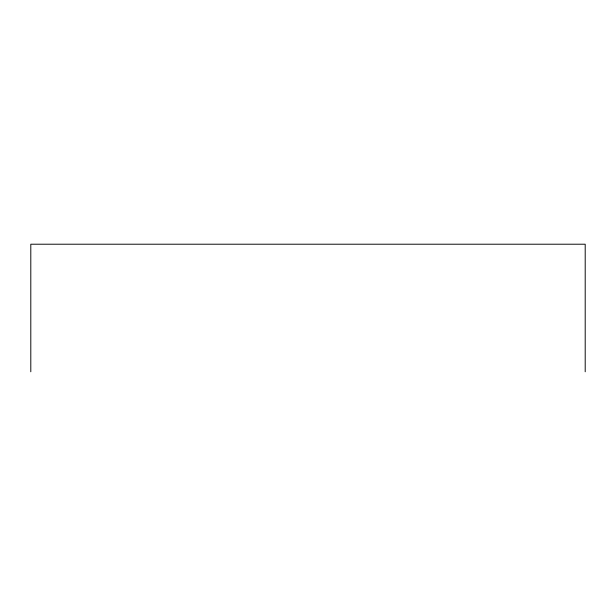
<?xml version="1.0" encoding="UTF-8"?>
<svg xmlns="http://www.w3.org/2000/svg" width="616" height="616" viewBox="0 0 616 616"><rect width="100%" height="100%" fill="white"/><g stroke="black" fill="none" stroke-linecap="round" stroke-linejoin="round"><path stroke-width="0.92" d="M585.2 371.787L585.2 244.213L30.8 244.213L30.8 371.787"/></g></svg>
